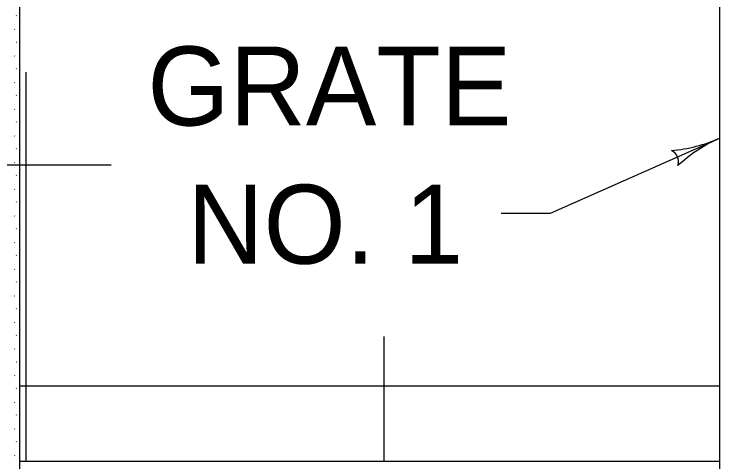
# Model space of a CAD drawing. Extents: x 1007 to 1035.5, y 1000.5 to 1021.5.
# Drawn here: x 1010.902 to 1012.688, y 1017.445 to 1018.579 of the extents above; entities that cross this region are included whole.
import ezdxf

# ---------------------------------------------------------------- set-up
doc = ezdxf.new("R2010")
doc.units = 0
doc.layers.add('Level 1', color=7, linetype='Continuous')

msp = doc.modelspace()

# ---------------------------------------------------------------- linework, layer by layer
at = {"layer": 'Level 1'}
for p, q in [((1010.9163, 1016.6974), (1010.9163, 1019.6974)), ((1012.6883, 1016.6974), (1012.6883, 1019.6974)), ((1010.9073, 1018.576), (1010.9078, 1018.5753)), ((1010.903, 1018.5408), (1010.9035, 1018.54)), ((1010.9073, 1018.5085), (1010.9078, 1018.5078)), ((1010.903, 1018.4733), (1010.9035, 1018.4726)), ((1010.9073, 1018.4411), (1010.9078, 1018.4403)), ((1010.9322, 1017.4473), (1010.9322, 1018.4325)), ((1010.903, 1018.4058), (1010.9035, 1018.4051)), ((1010.9073, 1018.3736), (1010.9078, 1018.3729)), ((1010.903, 1018.3383), (1010.9035, 1018.3377)), ((1010.9073, 1018.3062), (1010.9078, 1018.3054)), ((1010.903, 1018.2709), (1010.9035, 1018.2702)), ((1012.2598, 1018.0755), (1012.6883, 1018.2653)), ((1010.9073, 1018.2387), (1010.9078, 1018.238)), ((1010.3438, 1018.1974), (1011.1474, 1018.1974)), ((1010.903, 1018.2035), (1010.9035, 1018.2028)), ((1010.9073, 1018.1713), (1010.9078, 1018.1705)), ((1010.903, 1018.136), (1010.9035, 1018.1353)), ((1010.9073, 1018.1038), (1010.9078, 1018.1031)), ((1010.903, 1018.0686), (1010.9035, 1018.0678)), ((1012.1348, 1018.0755), (1012.2598, 1018.0755)), ((1010.9073, 1018.0363), (1010.9078, 1018.0357)), ((1010.903, 1018.0011), (1010.9035, 1018.0004)), ((1010.9073, 1017.9689), (1010.9078, 1017.9682)), ((1010.903, 1017.9337), (1010.9035, 1017.9329)), ((1010.9073, 1017.9014), (1010.9078, 1017.9008)), ((1010.903, 1017.8662), (1010.9035, 1017.8655)), ((1010.9073, 1017.834), (1010.9078, 1017.8333)), ((1010.903, 1017.7988), (1010.9035, 1017.798)), ((1010.9073, 1017.7665), (1010.9078, 1017.7658)), ((1011.8384, 1017.4473), (1011.8384, 1017.7628)), ((1010.903, 1017.7313), (1010.9035, 1017.7306)), ((1010.9073, 1017.6991), (1010.9078, 1017.6983)), ((1010.903, 1017.6638), (1010.9035, 1017.6631)), ((1010.9163, 1017.638), (1012.6883, 1017.638)), ((1010.9073, 1017.6317), (1010.9078, 1017.6309)), ((1010.903, 1017.5964), (1010.9035, 1017.5957)), ((1010.9073, 1017.5642), (1010.9078, 1017.5635)), ((1010.903, 1017.5289), (1010.9035, 1017.5283)), ((1010.9073, 1017.4968), (1010.9078, 1017.496)), ((1010.903, 1017.4615), (1010.9035, 1017.4608)), ((1010.9163, 1017.4473), (1012.6883, 1017.4473))]:
    msp.add_line(p, q, dxfattribs=at)
for centre, radius, start, end in [((1012.53, 1018.6228), 0.3909, 275.2373, 293.884), ((1012.8467, 1017.9079), 0.3909, 113.8901, 132.5589), ((1012.8467, 1017.9079), 0.3909, 113.8779, 113.8901), ((1012.5524, 1018.2052), 0.0313, 342.6647, 64.7814)]:
    msp.add_arc(centre, radius, start, end, dxfattribs=at)

# ---------------------------------------------------------------- texts
for s, p in [('GRATE', (1011.2394, 1018.2972)), ('NO. 1', (1011.3402, 1017.9472))]:
    msp.add_text(s, height=0.2, dxfattribs=at).set_placement(p)

doc.saveas('drawing.dxf')
